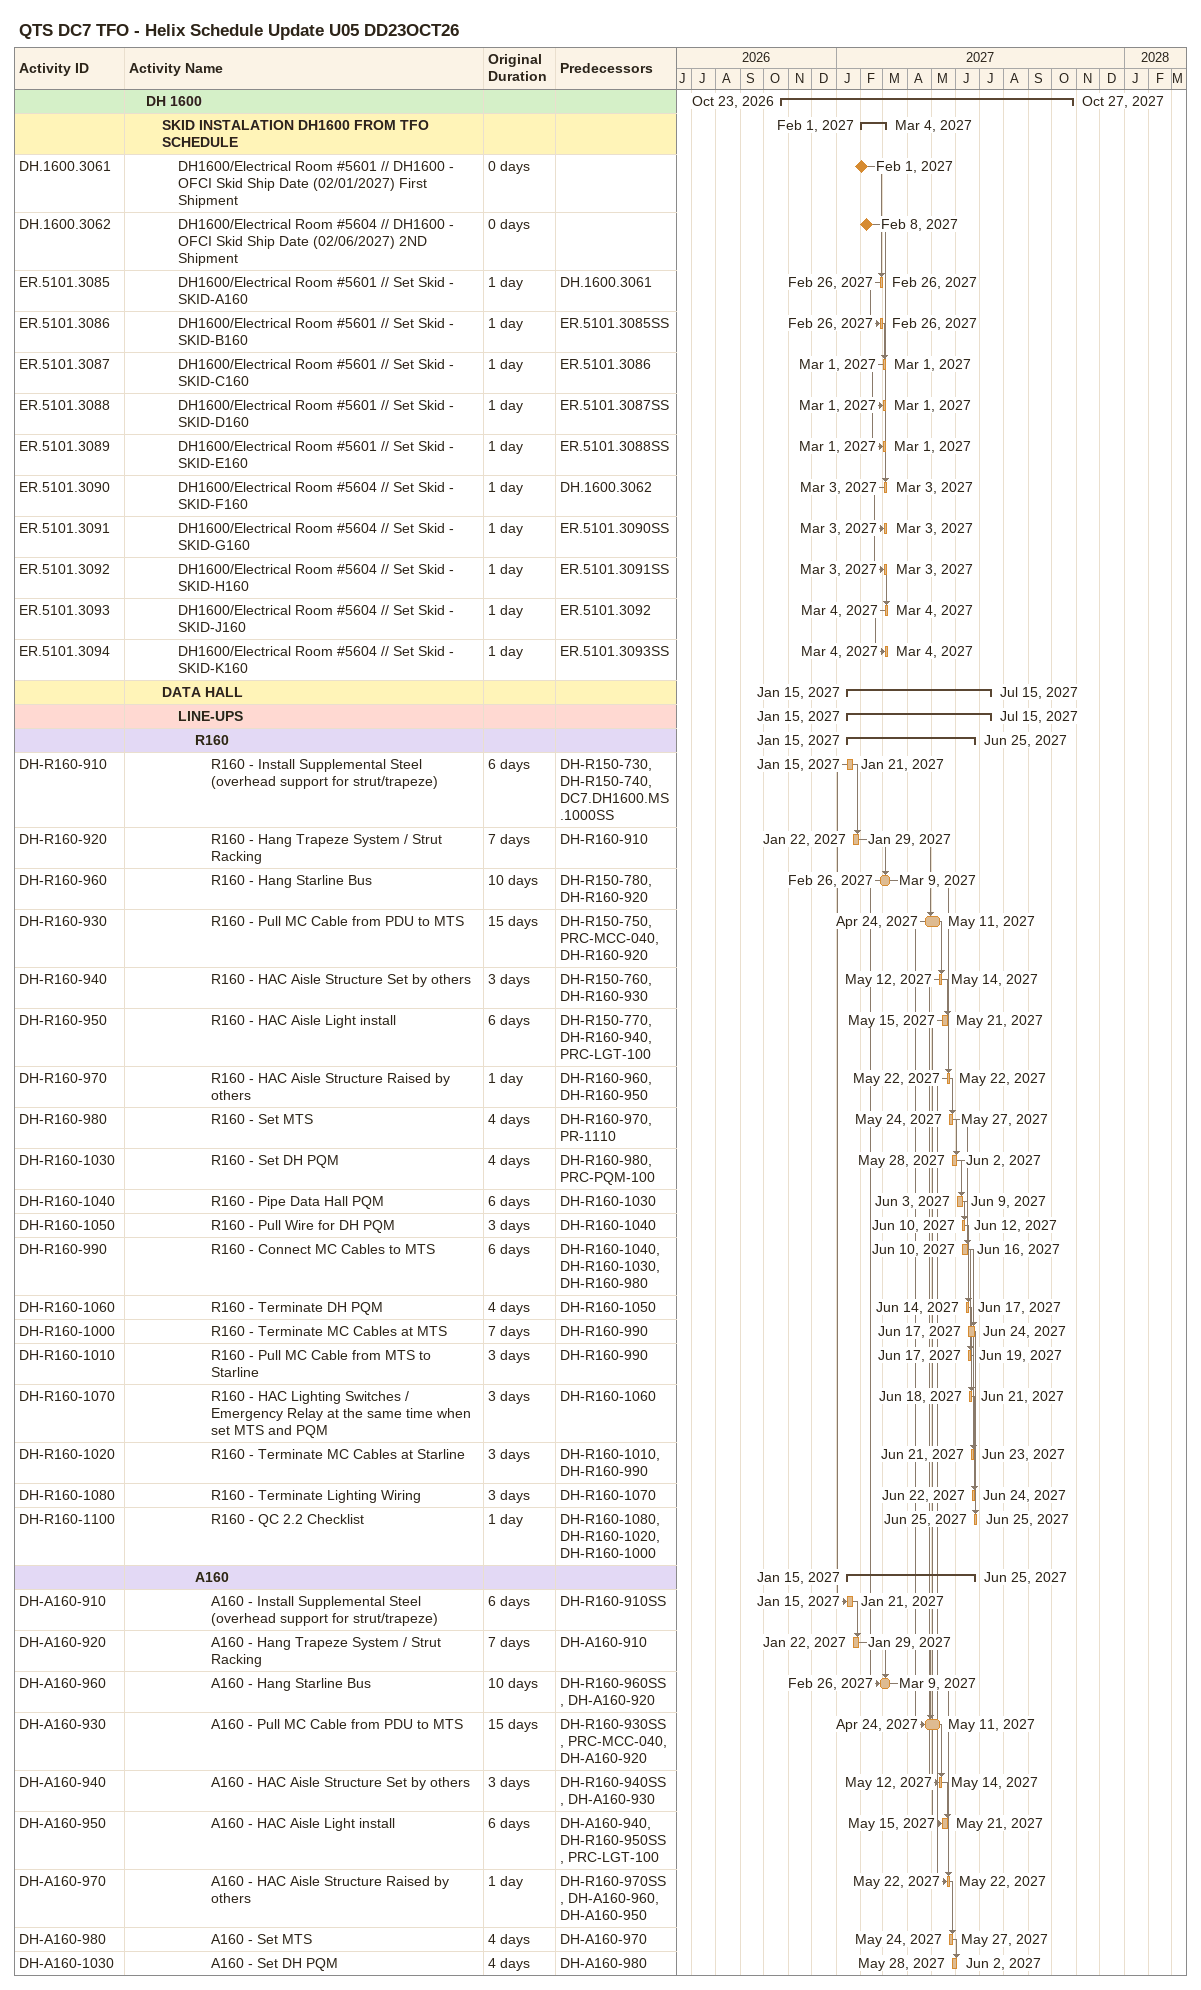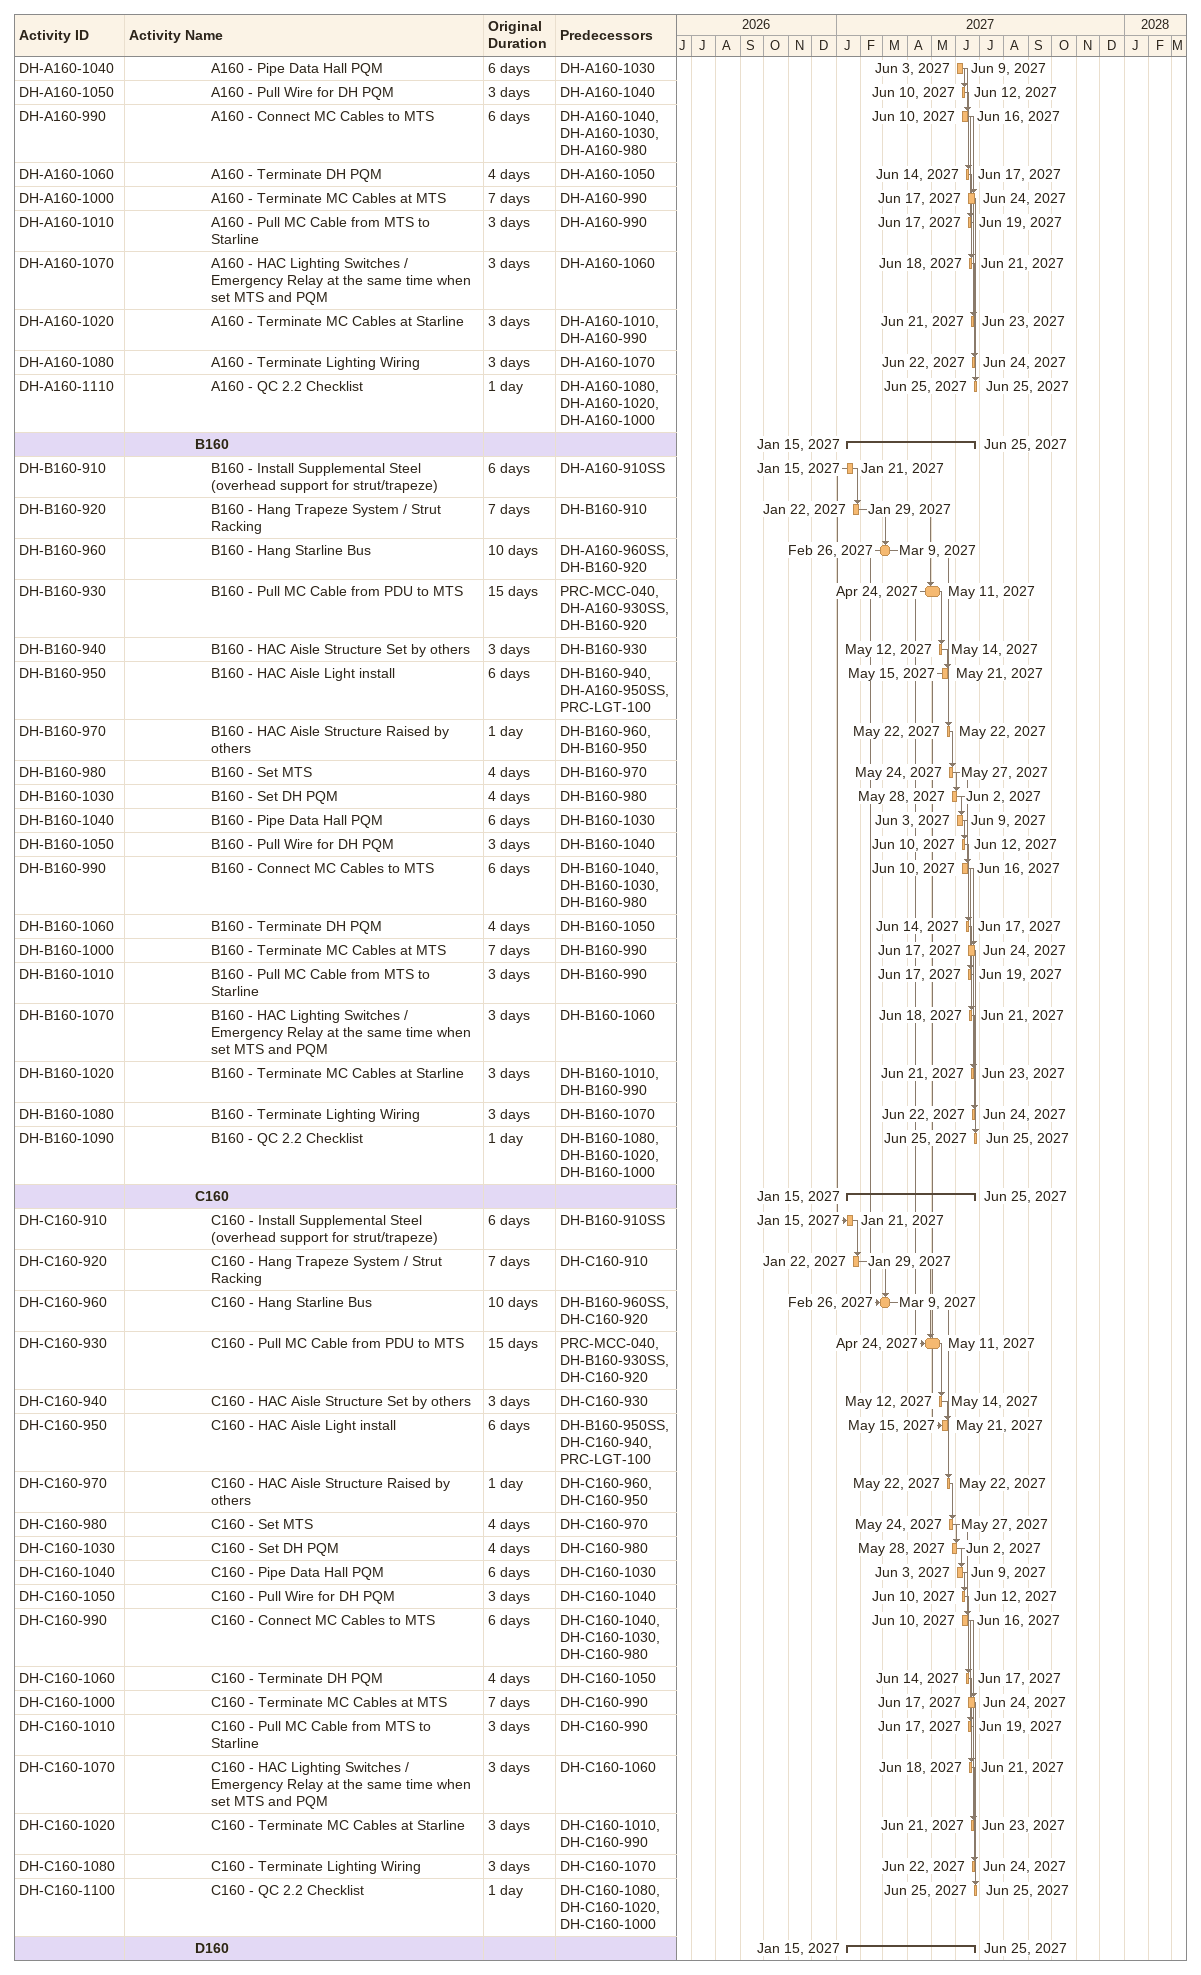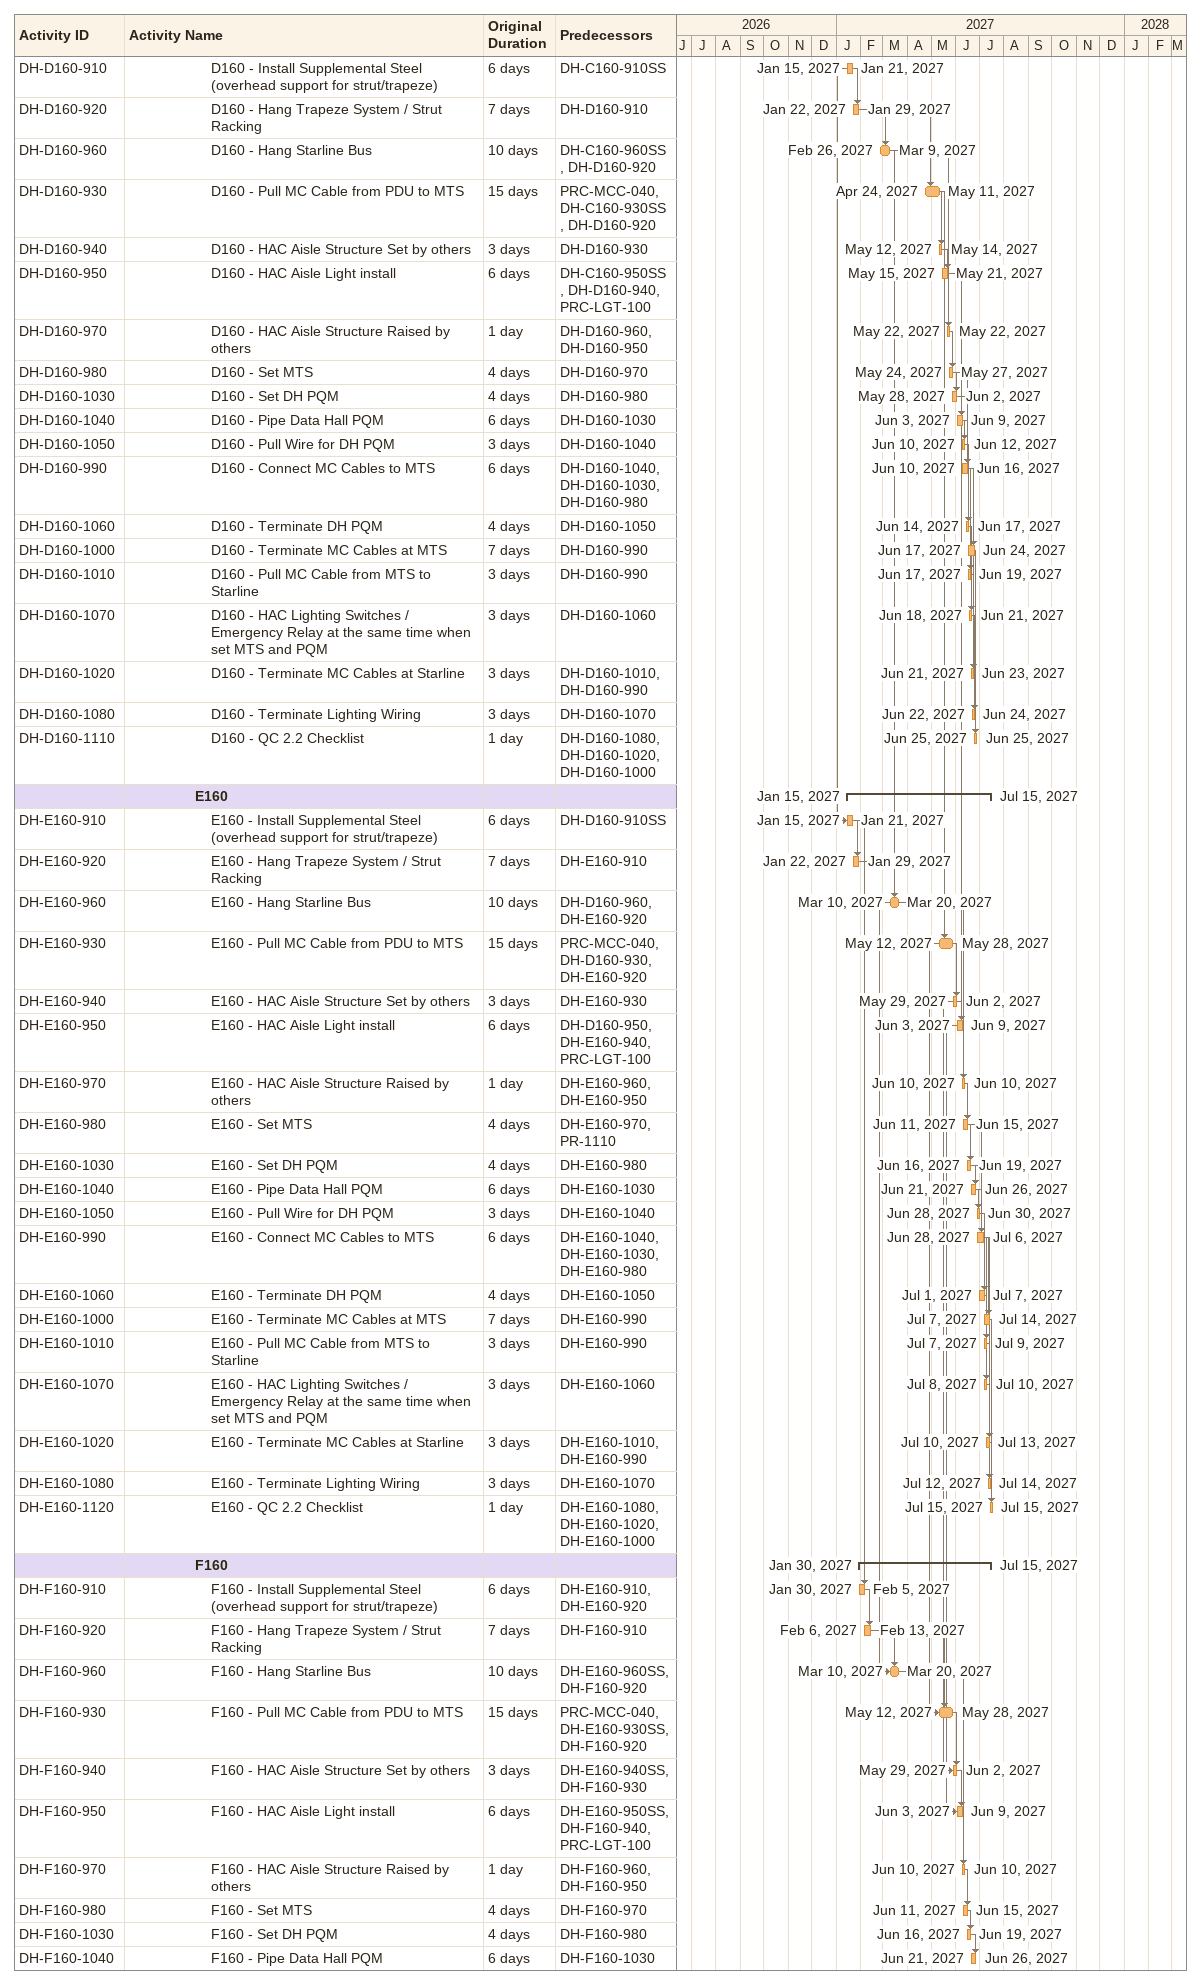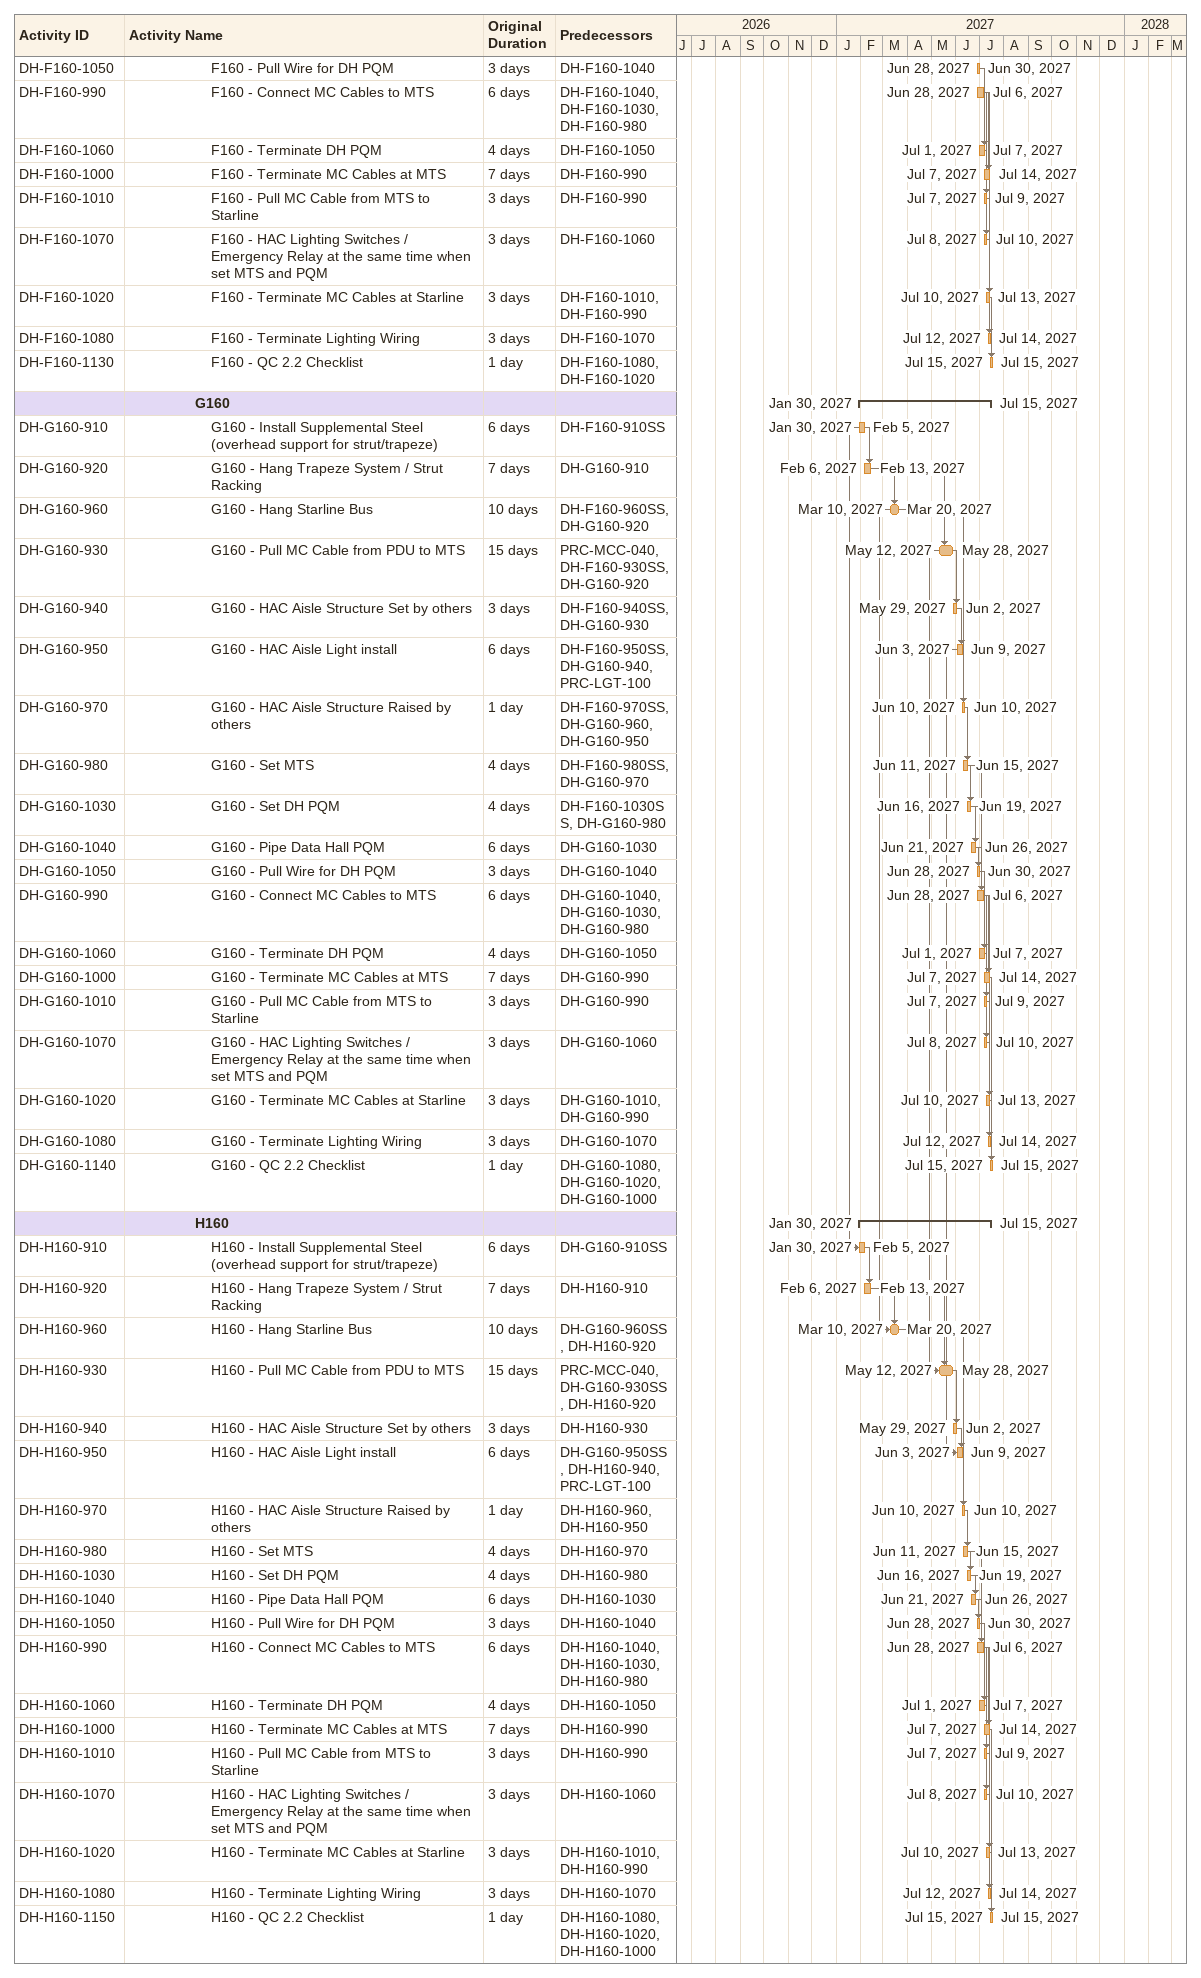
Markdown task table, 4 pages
QTS DC7 TFO - Helix Schedule Update U05 DD23OCT26

| ID | Level | Task | Original duration | Start | Finish | Predecessors |
|---|---|---|---|---|---|---|
|  | 2 | **DH 1600** |  | 2026-10-23 | 2027-10-27 |  |
|  | 3 | **SKID INSTALATION DH1600 FROM TFO SCHEDULE** |  | 2027-02-01 | 2027-03-04 |  |
| DH.1600.3061 | 4 | DH1600/Electrical Room #5601 // DH1600 - OFCI Skid Ship Date (02/01/2027) First Shipment | 0d | 2027-02-01 | 2027-02-01 |  |
| DH.1600.3062 | 4 | DH1600/Electrical Room #5604 // DH1600 - OFCI Skid Ship Date (02/06/2027) 2ND Shipment | 0d | 2027-02-08 | 2027-02-08 |  |
| ER.5101.3085 | 4 | DH1600/Electrical Room #5601 // Set Skid - SKID-A160 | 1d | 2027-02-26 | 2027-02-26 | DH.1600.3061 |
| ER.5101.3086 | 4 | DH1600/Electrical Room #5601 // Set Skid - SKID-B160 | 1d | 2027-02-26 | 2027-02-26 | ER.5101.3085SS |
| ER.5101.3087 | 4 | DH1600/Electrical Room #5601 // Set Skid - SKID-C160 | 1d | 2027-03-01 | 2027-03-01 | ER.5101.3086 |
| ER.5101.3088 | 4 | DH1600/Electrical Room #5601 // Set Skid - SKID-D160 | 1d | 2027-03-01 | 2027-03-01 | ER.5101.3087SS |
| ER.5101.3089 | 4 | DH1600/Electrical Room #5601 // Set Skid - SKID-E160 | 1d | 2027-03-01 | 2027-03-01 | ER.5101.3088SS |
| ER.5101.3090 | 4 | DH1600/Electrical Room #5604 // Set Skid - SKID-F160 | 1d | 2027-03-03 | 2027-03-03 | DH.1600.3062 |
| ER.5101.3091 | 4 | DH1600/Electrical Room #5604 // Set Skid - SKID-G160 | 1d | 2027-03-03 | 2027-03-03 | ER.5101.3090SS |
| ER.5101.3092 | 4 | DH1600/Electrical Room #5604 // Set Skid - SKID-H160 | 1d | 2027-03-03 | 2027-03-03 | ER.5101.3091SS |
| ER.5101.3093 | 4 | DH1600/Electrical Room #5604 // Set Skid - SKID-J160 | 1d | 2027-03-04 | 2027-03-04 | ER.5101.3092 |
| ER.5101.3094 | 4 | DH1600/Electrical Room #5604 // Set Skid - SKID-K160 | 1d | 2027-03-04 | 2027-03-04 | ER.5101.3093SS |
|  | 3 | **DATA HALL** |  | 2027-01-15 | 2027-07-15 |  |
|  | 4 | **LINE-UPS** |  | 2027-01-15 | 2027-07-15 |  |
|  | 5 | **R160** |  | 2027-01-15 | 2027-06-25 |  |
| DH-R160-910 | 6 | R160 - Install Supplemental Steel (overhead support for strut/trapeze) | 6d | 2027-01-15 | 2027-01-21 | DH-R150-730, DH-R150-740, DC7.DH1600.MS.1000SS |
| DH-R160-920 | 6 | R160 - Hang Trapeze System / Strut Racking | 7d | 2027-01-22 | 2027-01-29 | DH-R160-910 |
| DH-R160-960 | 6 | R160 - Hang Starline Bus | 10d | 2027-02-26 | 2027-03-09 | DH-R150-780, DH-R160-920 |
| DH-R160-930 | 6 | R160 - Pull MC Cable from PDU to MTS | 15d | 2027-04-24 | 2027-05-11 | DH-R150-750, PRC-MCC-040, DH-R160-920 |
| DH-R160-940 | 6 | R160 - HAC Aisle Structure Set by others | 3d | 2027-05-12 | 2027-05-14 | DH-R150-760, DH-R160-930 |
| DH-R160-950 | 6 | R160 - HAC Aisle Light install | 6d | 2027-05-15 | 2027-05-21 | DH-R150-770, DH-R160-940, PRC-LGT-100 |
| DH-R160-970 | 6 | R160 - HAC Aisle Structure Raised by others | 1d | 2027-05-22 | 2027-05-22 | DH-R160-960, DH-R160-950 |
| DH-R160-980 | 6 | R160 - Set MTS | 4d | 2027-05-24 | 2027-05-27 | DH-R160-970, PR-1110 |
| DH-R160-1030 | 6 | R160 - Set DH PQM | 4d | 2027-05-28 | 2027-06-02 | DH-R160-980, PRC-PQM-100 |
| DH-R160-1040 | 6 | R160 - Pipe Data Hall PQM | 6d | 2027-06-03 | 2027-06-09 | DH-R160-1030 |
| DH-R160-1050 | 6 | R160 - Pull Wire for DH PQM | 3d | 2027-06-10 | 2027-06-12 | DH-R160-1040 |
| DH-R160-990 | 6 | R160 - Connect MC Cables to MTS | 6d | 2027-06-10 | 2027-06-16 | DH-R160-1040, DH-R160-1030, DH-R160-980 |
| DH-R160-1060 | 6 | R160 - Terminate DH PQM | 4d | 2027-06-14 | 2027-06-17 | DH-R160-1050 |
| DH-R160-1000 | 6 | R160 - Terminate MC Cables at MTS | 7d | 2027-06-17 | 2027-06-24 | DH-R160-990 |
| DH-R160-1010 | 6 | R160 - Pull MC Cable from MTS to Starline | 3d | 2027-06-17 | 2027-06-19 | DH-R160-990 |
| DH-R160-1070 | 6 | R160 - HAC Lighting Switches / Emergency Relay at the same time when set MTS and PQM | 3d | 2027-06-18 | 2027-06-21 | DH-R160-1060 |
| DH-R160-1020 | 6 | R160 - Terminate MC Cables at Starline | 3d | 2027-06-21 | 2027-06-23 | DH-R160-1010, DH-R160-990 |
| DH-R160-1080 | 6 | R160 - Terminate Lighting Wiring | 3d | 2027-06-22 | 2027-06-24 | DH-R160-1070 |
| DH-R160-1100 | 6 | R160 - QC 2.2 Checklist | 1d | 2027-06-25 | 2027-06-25 | DH-R160-1080, DH-R160-1020, DH-R160-1000 |
|  | 5 | **A160** |  | 2027-01-15 | 2027-06-25 |  |
| DH-A160-910 | 6 | A160 - Install Supplemental Steel (overhead support for strut/trapeze) | 6d | 2027-01-15 | 2027-01-21 | DH-R160-910SS |
| DH-A160-920 | 6 | A160 - Hang Trapeze System / Strut Racking | 7d | 2027-01-22 | 2027-01-29 | DH-A160-910 |
| DH-A160-960 | 6 | A160 - Hang Starline Bus | 10d | 2027-02-26 | 2027-03-09 | DH-R160-960SS, DH-A160-920 |
| DH-A160-930 | 6 | A160 - Pull MC Cable from PDU to MTS | 15d | 2027-04-24 | 2027-05-11 | DH-R160-930SS, PRC-MCC-040, DH-A160-920 |
| DH-A160-940 | 6 | A160 - HAC Aisle Structure Set by others | 3d | 2027-05-12 | 2027-05-14 | DH-R160-940SS, DH-A160-930 |
| DH-A160-950 | 6 | A160 - HAC Aisle Light install | 6d | 2027-05-15 | 2027-05-21 | DH-A160-940, DH-R160-950SS, PRC-LGT-100 |
| DH-A160-970 | 6 | A160 - HAC Aisle Structure Raised by others | 1d | 2027-05-22 | 2027-05-22 | DH-R160-970SS, DH-A160-960, DH-A160-950 |
| DH-A160-980 | 6 | A160 - Set MTS | 4d | 2027-05-24 | 2027-05-27 | DH-A160-970 |
| DH-A160-1030 | 6 | A160 - Set DH PQM | 4d | 2027-05-28 | 2027-06-02 | DH-A160-980 |
| DH-A160-1040 | 6 | A160 - Pipe Data Hall PQM | 6d | 2027-06-03 | 2027-06-09 | DH-A160-1030 |
| DH-A160-1050 | 6 | A160 - Pull Wire for DH PQM | 3d | 2027-06-10 | 2027-06-12 | DH-A160-1040 |
| DH-A160-990 | 6 | A160 - Connect MC Cables to MTS | 6d | 2027-06-10 | 2027-06-16 | DH-A160-1040, DH-A160-1030, DH-A160-980 |
| DH-A160-1060 | 6 | A160 - Terminate DH PQM | 4d | 2027-06-14 | 2027-06-17 | DH-A160-1050 |
| DH-A160-1000 | 6 | A160 - Terminate MC Cables at MTS | 7d | 2027-06-17 | 2027-06-24 | DH-A160-990 |
| DH-A160-1010 | 6 | A160 - Pull MC Cable from MTS to Starline | 3d | 2027-06-17 | 2027-06-19 | DH-A160-990 |
| DH-A160-1070 | 6 | A160 - HAC Lighting Switches / Emergency Relay at the same time when set MTS and PQM | 3d | 2027-06-18 | 2027-06-21 | DH-A160-1060 |
| DH-A160-1020 | 6 | A160 - Terminate MC Cables at Starline | 3d | 2027-06-21 | 2027-06-23 | DH-A160-1010, DH-A160-990 |
| DH-A160-1080 | 6 | A160 - Terminate Lighting Wiring | 3d | 2027-06-22 | 2027-06-24 | DH-A160-1070 |
| DH-A160-1110 | 6 | A160 - QC 2.2 Checklist | 1d | 2027-06-25 | 2027-06-25 | DH-A160-1080, DH-A160-1020, DH-A160-1000 |
|  | 5 | **B160** |  | 2027-01-15 | 2027-06-25 |  |
| DH-B160-910 | 6 | B160 - Install Supplemental Steel (overhead support for strut/trapeze) | 6d | 2027-01-15 | 2027-01-21 | DH-A160-910SS |
| DH-B160-920 | 6 | B160 - Hang Trapeze System / Strut Racking | 7d | 2027-01-22 | 2027-01-29 | DH-B160-910 |
| DH-B160-960 | 6 | B160 - Hang Starline Bus | 10d | 2027-02-26 | 2027-03-09 | DH-A160-960SS, DH-B160-920 |
| DH-B160-930 | 6 | B160 - Pull MC Cable from PDU to MTS | 15d | 2027-04-24 | 2027-05-11 | PRC-MCC-040, DH-A160-930SS, DH-B160-920 |
| DH-B160-940 | 6 | B160 - HAC Aisle Structure Set by others | 3d | 2027-05-12 | 2027-05-14 | DH-B160-930 |
| DH-B160-950 | 6 | B160 - HAC Aisle Light install | 6d | 2027-05-15 | 2027-05-21 | DH-B160-940, DH-A160-950SS, PRC-LGT-100 |
| DH-B160-970 | 6 | B160 - HAC Aisle Structure Raised by others | 1d | 2027-05-22 | 2027-05-22 | DH-B160-960, DH-B160-950 |
| DH-B160-980 | 6 | B160 - Set MTS | 4d | 2027-05-24 | 2027-05-27 | DH-B160-970 |
| DH-B160-1030 | 6 | B160 - Set DH PQM | 4d | 2027-05-28 | 2027-06-02 | DH-B160-980 |
| DH-B160-1040 | 6 | B160 - Pipe Data Hall PQM | 6d | 2027-06-03 | 2027-06-09 | DH-B160-1030 |
| DH-B160-1050 | 6 | B160 - Pull Wire for DH PQM | 3d | 2027-06-10 | 2027-06-12 | DH-B160-1040 |
| DH-B160-990 | 6 | B160 - Connect MC Cables to MTS | 6d | 2027-06-10 | 2027-06-16 | DH-B160-1040, DH-B160-1030, DH-B160-980 |
| DH-B160-1060 | 6 | B160 - Terminate DH PQM | 4d | 2027-06-14 | 2027-06-17 | DH-B160-1050 |
| DH-B160-1000 | 6 | B160 - Terminate MC Cables at MTS | 7d | 2027-06-17 | 2027-06-24 | DH-B160-990 |
| DH-B160-1010 | 6 | B160 - Pull MC Cable from MTS to Starline | 3d | 2027-06-17 | 2027-06-19 | DH-B160-990 |
| DH-B160-1070 | 6 | B160 - HAC Lighting Switches / Emergency Relay at the same time when set MTS and PQM | 3d | 2027-06-18 | 2027-06-21 | DH-B160-1060 |
| DH-B160-1020 | 6 | B160 - Terminate MC Cables at Starline | 3d | 2027-06-21 | 2027-06-23 | DH-B160-1010, DH-B160-990 |
| DH-B160-1080 | 6 | B160 - Terminate Lighting Wiring | 3d | 2027-06-22 | 2027-06-24 | DH-B160-1070 |
| DH-B160-1090 | 6 | B160 - QC 2.2 Checklist | 1d | 2027-06-25 | 2027-06-25 | DH-B160-1080, DH-B160-1020, DH-B160-1000 |
|  | 5 | **C160** |  | 2027-01-15 | 2027-06-25 |  |
| DH-C160-910 | 6 | C160 - Install Supplemental Steel (overhead support for strut/trapeze) | 6d | 2027-01-15 | 2027-01-21 | DH-B160-910SS |
| DH-C160-920 | 6 | C160 - Hang Trapeze System / Strut Racking | 7d | 2027-01-22 | 2027-01-29 | DH-C160-910 |
| DH-C160-960 | 6 | C160 - Hang Starline Bus | 10d | 2027-02-26 | 2027-03-09 | DH-B160-960SS, DH-C160-920 |
| DH-C160-930 | 6 | C160 - Pull MC Cable from PDU to MTS | 15d | 2027-04-24 | 2027-05-11 | PRC-MCC-040, DH-B160-930SS, DH-C160-920 |
| DH-C160-940 | 6 | C160 - HAC Aisle Structure Set by others | 3d | 2027-05-12 | 2027-05-14 | DH-C160-930 |
| DH-C160-950 | 6 | C160 - HAC Aisle Light install | 6d | 2027-05-15 | 2027-05-21 | DH-B160-950SS, DH-C160-940, PRC-LGT-100 |
| DH-C160-970 | 6 | C160 - HAC Aisle Structure Raised by others | 1d | 2027-05-22 | 2027-05-22 | DH-C160-960, DH-C160-950 |
| DH-C160-980 | 6 | C160 - Set MTS | 4d | 2027-05-24 | 2027-05-27 | DH-C160-970 |
| DH-C160-1030 | 6 | C160 - Set DH PQM | 4d | 2027-05-28 | 2027-06-02 | DH-C160-980 |
| DH-C160-1040 | 6 | C160 - Pipe Data Hall PQM | 6d | 2027-06-03 | 2027-06-09 | DH-C160-1030 |
| DH-C160-1050 | 6 | C160 - Pull Wire for DH PQM | 3d | 2027-06-10 | 2027-06-12 | DH-C160-1040 |
| DH-C160-990 | 6 | C160 - Connect MC Cables to MTS | 6d | 2027-06-10 | 2027-06-16 | DH-C160-1040, DH-C160-1030, DH-C160-980 |
| DH-C160-1060 | 6 | C160 - Terminate DH PQM | 4d | 2027-06-14 | 2027-06-17 | DH-C160-1050 |
| DH-C160-1000 | 6 | C160 - Terminate MC Cables at MTS | 7d | 2027-06-17 | 2027-06-24 | DH-C160-990 |
| DH-C160-1010 | 6 | C160 - Pull MC Cable from MTS to Starline | 3d | 2027-06-17 | 2027-06-19 | DH-C160-990 |
| DH-C160-1070 | 6 | C160 - HAC Lighting Switches / Emergency Relay at the same time when set MTS and PQM | 3d | 2027-06-18 | 2027-06-21 | DH-C160-1060 |
| DH-C160-1020 | 6 | C160 - Terminate MC Cables at Starline | 3d | 2027-06-21 | 2027-06-23 | DH-C160-1010, DH-C160-990 |
| DH-C160-1080 | 6 | C160 - Terminate Lighting Wiring | 3d | 2027-06-22 | 2027-06-24 | DH-C160-1070 |
| DH-C160-1100 | 6 | C160 - QC 2.2 Checklist | 1d | 2027-06-25 | 2027-06-25 | DH-C160-1080, DH-C160-1020, DH-C160-1000 |
|  | 5 | **D160** |  | 2027-01-15 | 2027-06-25 |  |
| DH-D160-910 | 6 | D160 - Install Supplemental Steel (overhead support for strut/trapeze) | 6d | 2027-01-15 | 2027-01-21 | DH-C160-910SS |
| DH-D160-920 | 6 | D160 - Hang Trapeze System / Strut Racking | 7d | 2027-01-22 | 2027-01-29 | DH-D160-910 |
| DH-D160-960 | 6 | D160 - Hang Starline Bus | 10d | 2027-02-26 | 2027-03-09 | DH-C160-960SS, DH-D160-920 |
| DH-D160-930 | 6 | D160 - Pull MC Cable from PDU to MTS | 15d | 2027-04-24 | 2027-05-11 | PRC-MCC-040, DH-C160-930SS, DH-D160-920 |
| DH-D160-940 | 6 | D160 - HAC Aisle Structure Set by others | 3d | 2027-05-12 | 2027-05-14 | DH-D160-930 |
| DH-D160-950 | 6 | D160 - HAC Aisle Light install | 6d | 2027-05-15 | 2027-05-21 | DH-C160-950SS, DH-D160-940, PRC-LGT-100 |
| DH-D160-970 | 6 | D160 - HAC Aisle Structure Raised by others | 1d | 2027-05-22 | 2027-05-22 | DH-D160-960, DH-D160-950 |
| DH-D160-980 | 6 | D160 - Set MTS | 4d | 2027-05-24 | 2027-05-27 | DH-D160-970 |
| DH-D160-1030 | 6 | D160 - Set DH PQM | 4d | 2027-05-28 | 2027-06-02 | DH-D160-980 |
| DH-D160-1040 | 6 | D160 - Pipe Data Hall PQM | 6d | 2027-06-03 | 2027-06-09 | DH-D160-1030 |
| DH-D160-1050 | 6 | D160 - Pull Wire for DH PQM | 3d | 2027-06-10 | 2027-06-12 | DH-D160-1040 |
| DH-D160-990 | 6 | D160 - Connect MC Cables to MTS | 6d | 2027-06-10 | 2027-06-16 | DH-D160-1040, DH-D160-1030, DH-D160-980 |
| DH-D160-1060 | 6 | D160 - Terminate DH PQM | 4d | 2027-06-14 | 2027-06-17 | DH-D160-1050 |
| DH-D160-1000 | 6 | D160 - Terminate MC Cables at MTS | 7d | 2027-06-17 | 2027-06-24 | DH-D160-990 |
| DH-D160-1010 | 6 | D160 - Pull MC Cable from MTS to Starline | 3d | 2027-06-17 | 2027-06-19 | DH-D160-990 |
| DH-D160-1070 | 6 | D160 - HAC Lighting Switches / Emergency Relay at the same time when set MTS and PQM | 3d | 2027-06-18 | 2027-06-21 | DH-D160-1060 |
| DH-D160-1020 | 6 | D160 - Terminate MC Cables at Starline | 3d | 2027-06-21 | 2027-06-23 | DH-D160-1010, DH-D160-990 |
| DH-D160-1080 | 6 | D160 - Terminate Lighting Wiring | 3d | 2027-06-22 | 2027-06-24 | DH-D160-1070 |
| DH-D160-1110 | 6 | D160 - QC 2.2 Checklist | 1d | 2027-06-25 | 2027-06-25 | DH-D160-1080, DH-D160-1020, DH-D160-1000 |
|  | 5 | **E160** |  | 2027-01-15 | 2027-07-15 |  |
| DH-E160-910 | 6 | E160 - Install Supplemental Steel (overhead support for strut/trapeze) | 6d | 2027-01-15 | 2027-01-21 | DH-D160-910SS |
| DH-E160-920 | 6 | E160 - Hang Trapeze System / Strut Racking | 7d | 2027-01-22 | 2027-01-29 | DH-E160-910 |
| DH-E160-960 | 6 | E160 - Hang Starline Bus | 10d | 2027-03-10 | 2027-03-20 | DH-D160-960, DH-E160-920 |
| DH-E160-930 | 6 | E160 - Pull MC Cable from PDU to MTS | 15d | 2027-05-12 | 2027-05-28 | PRC-MCC-040, DH-D160-930, DH-E160-920 |
| DH-E160-940 | 6 | E160 - HAC Aisle Structure Set by others | 3d | 2027-05-29 | 2027-06-02 | DH-E160-930 |
| DH-E160-950 | 6 | E160 - HAC Aisle Light install | 6d | 2027-06-03 | 2027-06-09 | DH-D160-950, DH-E160-940, PRC-LGT-100 |
| DH-E160-970 | 6 | E160 - HAC Aisle Structure Raised by others | 1d | 2027-06-10 | 2027-06-10 | DH-E160-960, DH-E160-950 |
| DH-E160-980 | 6 | E160 - Set MTS | 4d | 2027-06-11 | 2027-06-15 | DH-E160-970, PR-1110 |
| DH-E160-1030 | 6 | E160 - Set DH PQM | 4d | 2027-06-16 | 2027-06-19 | DH-E160-980 |
| DH-E160-1040 | 6 | E160 - Pipe Data Hall PQM | 6d | 2027-06-21 | 2027-06-26 | DH-E160-1030 |
| DH-E160-1050 | 6 | E160 - Pull Wire for DH PQM | 3d | 2027-06-28 | 2027-06-30 | DH-E160-1040 |
| DH-E160-990 | 6 | E160 - Connect MC Cables to MTS | 6d | 2027-06-28 | 2027-07-06 | DH-E160-1040, DH-E160-1030, DH-E160-980 |
| DH-E160-1060 | 6 | E160 - Terminate DH PQM | 4d | 2027-07-01 | 2027-07-07 | DH-E160-1050 |
| DH-E160-1000 | 6 | E160 - Terminate MC Cables at MTS | 7d | 2027-07-07 | 2027-07-14 | DH-E160-990 |
| DH-E160-1010 | 6 | E160 - Pull MC Cable from MTS to Starline | 3d | 2027-07-07 | 2027-07-09 | DH-E160-990 |
| DH-E160-1070 | 6 | E160 - HAC Lighting Switches / Emergency Relay at the same time when set MTS and PQM | 3d | 2027-07-08 | 2027-07-10 | DH-E160-1060 |
| DH-E160-1020 | 6 | E160 - Terminate MC Cables at Starline | 3d | 2027-07-10 | 2027-07-13 | DH-E160-1010, DH-E160-990 |
| DH-E160-1080 | 6 | E160 - Terminate Lighting Wiring | 3d | 2027-07-12 | 2027-07-14 | DH-E160-1070 |
| DH-E160-1120 | 6 | E160 - QC 2.2 Checklist | 1d | 2027-07-15 | 2027-07-15 | DH-E160-1080, DH-E160-1020, DH-E160-1000 |
|  | 5 | **F160** |  | 2027-01-30 | 2027-07-15 |  |
| DH-F160-910 | 6 | F160 - Install Supplemental Steel (overhead support for strut/trapeze) | 6d | 2027-01-30 | 2027-02-05 | DH-E160-910, DH-E160-920 |
| DH-F160-920 | 6 | F160 - Hang Trapeze System / Strut Racking | 7d | 2027-02-06 | 2027-02-13 | DH-F160-910 |
| DH-F160-960 | 6 | F160 - Hang Starline Bus | 10d | 2027-03-10 | 2027-03-20 | DH-E160-960SS, DH-F160-920 |
| DH-F160-930 | 6 | F160 - Pull MC Cable from PDU to MTS | 15d | 2027-05-12 | 2027-05-28 | PRC-MCC-040, DH-E160-930SS, DH-F160-920 |
| DH-F160-940 | 6 | F160 - HAC Aisle Structure Set by others | 3d | 2027-05-29 | 2027-06-02 | DH-E160-940SS, DH-F160-930 |
| DH-F160-950 | 6 | F160 - HAC Aisle Light install | 6d | 2027-06-03 | 2027-06-09 | DH-E160-950SS, DH-F160-940, PRC-LGT-100 |
| DH-F160-970 | 6 | F160 - HAC Aisle Structure Raised by others | 1d | 2027-06-10 | 2027-06-10 | DH-F160-960, DH-F160-950 |
| DH-F160-980 | 6 | F160 - Set MTS | 4d | 2027-06-11 | 2027-06-15 | DH-F160-970 |
| DH-F160-1030 | 6 | F160 - Set DH PQM | 4d | 2027-06-16 | 2027-06-19 | DH-F160-980 |
| DH-F160-1040 | 6 | F160 - Pipe Data Hall PQM | 6d | 2027-06-21 | 2027-06-26 | DH-F160-1030 |
| DH-F160-1050 | 6 | F160 - Pull Wire for DH PQM | 3d | 2027-06-28 | 2027-06-30 | DH-F160-1040 |
| DH-F160-990 | 6 | F160 - Connect MC Cables to MTS | 6d | 2027-06-28 | 2027-07-06 | DH-F160-1040, DH-F160-1030, DH-F160-980 |
| DH-F160-1060 | 6 | F160 - Terminate DH PQM | 4d | 2027-07-01 | 2027-07-07 | DH-F160-1050 |
| DH-F160-1000 | 6 | F160 - Terminate MC Cables at MTS | 7d | 2027-07-07 | 2027-07-14 | DH-F160-990 |
| DH-F160-1010 | 6 | F160 - Pull MC Cable from MTS to Starline | 3d | 2027-07-07 | 2027-07-09 | DH-F160-990 |
| DH-F160-1070 | 6 | F160 - HAC Lighting Switches / Emergency Relay at the same time when set MTS and PQM | 3d | 2027-07-08 | 2027-07-10 | DH-F160-1060 |
| DH-F160-1020 | 6 | F160 - Terminate MC Cables at Starline | 3d | 2027-07-10 | 2027-07-13 | DH-F160-1010, DH-F160-990 |
| DH-F160-1080 | 6 | F160 - Terminate Lighting Wiring | 3d | 2027-07-12 | 2027-07-14 | DH-F160-1070 |
| DH-F160-1130 | 6 | F160 - QC 2.2 Checklist | 1d | 2027-07-15 | 2027-07-15 | DH-F160-1080, DH-F160-1020 |
|  | 5 | **G160** |  | 2027-01-30 | 2027-07-15 |  |
| DH-G160-910 | 6 | G160 - Install Supplemental Steel (overhead support for strut/trapeze) | 6d | 2027-01-30 | 2027-02-05 | DH-F160-910SS |
| DH-G160-920 | 6 | G160 - Hang Trapeze System / Strut Racking | 7d | 2027-02-06 | 2027-02-13 | DH-G160-910 |
| DH-G160-960 | 6 | G160 - Hang Starline Bus | 10d | 2027-03-10 | 2027-03-20 | DH-F160-960SS, DH-G160-920 |
| DH-G160-930 | 6 | G160 - Pull MC Cable from PDU to MTS | 15d | 2027-05-12 | 2027-05-28 | PRC-MCC-040, DH-F160-930SS, DH-G160-920 |
| DH-G160-940 | 6 | G160 - HAC Aisle Structure Set by others | 3d | 2027-05-29 | 2027-06-02 | DH-F160-940SS, DH-G160-930 |
| DH-G160-950 | 6 | G160 - HAC Aisle Light install | 6d | 2027-06-03 | 2027-06-09 | DH-F160-950SS, DH-G160-940, PRC-LGT-100 |
| DH-G160-970 | 6 | G160 - HAC Aisle Structure Raised by others | 1d | 2027-06-10 | 2027-06-10 | DH-F160-970SS, DH-G160-960, DH-G160-950 |
| DH-G160-980 | 6 | G160 - Set MTS | 4d | 2027-06-11 | 2027-06-15 | DH-F160-980SS, DH-G160-970 |
| DH-G160-1030 | 6 | G160 - Set DH PQM | 4d | 2027-06-16 | 2027-06-19 | DH-F160-1030SS, DH-G160-980 |
| DH-G160-1040 | 6 | G160 - Pipe Data Hall PQM | 6d | 2027-06-21 | 2027-06-26 | DH-G160-1030 |
| DH-G160-1050 | 6 | G160 - Pull Wire for DH PQM | 3d | 2027-06-28 | 2027-06-30 | DH-G160-1040 |
| DH-G160-990 | 6 | G160 - Connect MC Cables to MTS | 6d | 2027-06-28 | 2027-07-06 | DH-G160-1040, DH-G160-1030, DH-G160-980 |
| DH-G160-1060 | 6 | G160 - Terminate DH PQM | 4d | 2027-07-01 | 2027-07-07 | DH-G160-1050 |
| DH-G160-1000 | 6 | G160 - Terminate MC Cables at MTS | 7d | 2027-07-07 | 2027-07-14 | DH-G160-990 |
| DH-G160-1010 | 6 | G160 - Pull MC Cable from MTS to Starline | 3d | 2027-07-07 | 2027-07-09 | DH-G160-990 |
| DH-G160-1070 | 6 | G160 - HAC Lighting Switches / Emergency Relay at the same time when set MTS and PQM | 3d | 2027-07-08 | 2027-07-10 | DH-G160-1060 |
| DH-G160-1020 | 6 | G160 - Terminate MC Cables at Starline | 3d | 2027-07-10 | 2027-07-13 | DH-G160-1010, DH-G160-990 |
| DH-G160-1080 | 6 | G160 - Terminate Lighting Wiring | 3d | 2027-07-12 | 2027-07-14 | DH-G160-1070 |
| DH-G160-1140 | 6 | G160 - QC 2.2 Checklist | 1d | 2027-07-15 | 2027-07-15 | DH-G160-1080, DH-G160-1020, DH-G160-1000 |
|  | 5 | **H160** |  | 2027-01-30 | 2027-07-15 |  |
| DH-H160-910 | 6 | H160 - Install Supplemental Steel (overhead support for strut/trapeze) | 6d | 2027-01-30 | 2027-02-05 | DH-G160-910SS |
| DH-H160-920 | 6 | H160 - Hang Trapeze System / Strut Racking | 7d | 2027-02-06 | 2027-02-13 | DH-H160-910 |
| DH-H160-960 | 6 | H160 - Hang Starline Bus | 10d | 2027-03-10 | 2027-03-20 | DH-G160-960SS, DH-H160-920 |
| DH-H160-930 | 6 | H160 - Pull MC Cable from PDU to MTS | 15d | 2027-05-12 | 2027-05-28 | PRC-MCC-040, DH-G160-930SS, DH-H160-920 |
| DH-H160-940 | 6 | H160 - HAC Aisle Structure Set by others | 3d | 2027-05-29 | 2027-06-02 | DH-H160-930 |
| DH-H160-950 | 6 | H160 - HAC Aisle Light install | 6d | 2027-06-03 | 2027-06-09 | DH-G160-950SS, DH-H160-940, PRC-LGT-100 |
| DH-H160-970 | 6 | H160 - HAC Aisle Structure Raised by others | 1d | 2027-06-10 | 2027-06-10 | DH-H160-960, DH-H160-950 |
| DH-H160-980 | 6 | H160 - Set MTS | 4d | 2027-06-11 | 2027-06-15 | DH-H160-970 |
| DH-H160-1030 | 6 | H160 - Set DH PQM | 4d | 2027-06-16 | 2027-06-19 | DH-H160-980 |
| DH-H160-1040 | 6 | H160 - Pipe Data Hall PQM | 6d | 2027-06-21 | 2027-06-26 | DH-H160-1030 |
| DH-H160-1050 | 6 | H160 - Pull Wire for DH PQM | 3d | 2027-06-28 | 2027-06-30 | DH-H160-1040 |
| DH-H160-990 | 6 | H160 - Connect MC Cables to MTS | 6d | 2027-06-28 | 2027-07-06 | DH-H160-1040, DH-H160-1030, DH-H160-980 |
| DH-H160-1060 | 6 | H160 - Terminate DH PQM | 4d | 2027-07-01 | 2027-07-07 | DH-H160-1050 |
| DH-H160-1000 | 6 | H160 - Terminate MC Cables at MTS | 7d | 2027-07-07 | 2027-07-14 | DH-H160-990 |
| DH-H160-1010 | 6 | H160 - Pull MC Cable from MTS to Starline | 3d | 2027-07-07 | 2027-07-09 | DH-H160-990 |
| DH-H160-1070 | 6 | H160 - HAC Lighting Switches / Emergency Relay at the same time when set MTS and PQM | 3d | 2027-07-08 | 2027-07-10 | DH-H160-1060 |
| DH-H160-1020 | 6 | H160 - Terminate MC Cables at Starline | 3d | 2027-07-10 | 2027-07-13 | DH-H160-1010, DH-H160-990 |
| DH-H160-1080 | 6 | H160 - Terminate Lighting Wiring | 3d | 2027-07-12 | 2027-07-14 | DH-H160-1070 |
| DH-H160-1150 | 6 | H160 - QC 2.2 Checklist | 1d | 2027-07-15 | 2027-07-15 | DH-H160-1080, DH-H160-1020, DH-H160-1000 |
